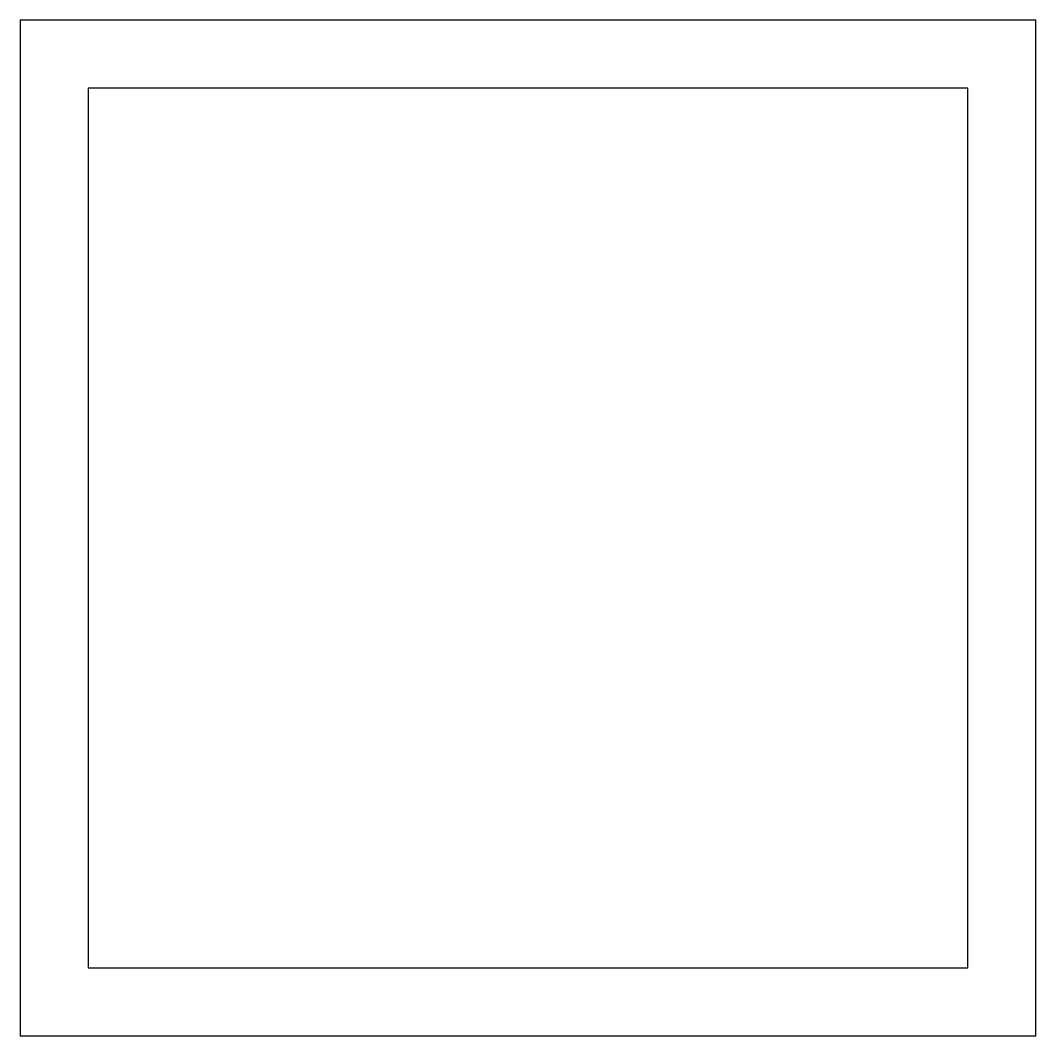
# Model space of a CAD drawing. Header units: feet. Extents: x -0.5 to 0.5, y -0.5 to 0.5.
import ezdxf

# ---------------------------------------------------------------- set-up
doc = ezdxf.new("R2010")
doc.units = ezdxf.units.FT
doc.header["$MEASUREMENT"] = 0

msp = doc.modelspace()

# ---------------------------------------------------------------- linework, layer by layer
msp.add_lwpolyline([(-0.4333, 0.4333), (-0.4333, -0.4333), (0.4333, -0.4333), (0.4333, 0.4333)], close=True)
msp.add_3dface([(0.5, 0.5, 1), (-0.5, 0.5, 1), (-0.5, -0.5, 1), (0.5, -0.5, 1)])
at = {"layer": 'Defpoints'}
msp.add_point((0, 0), dxfattribs=at)

doc.saveas('drawing.dxf')
